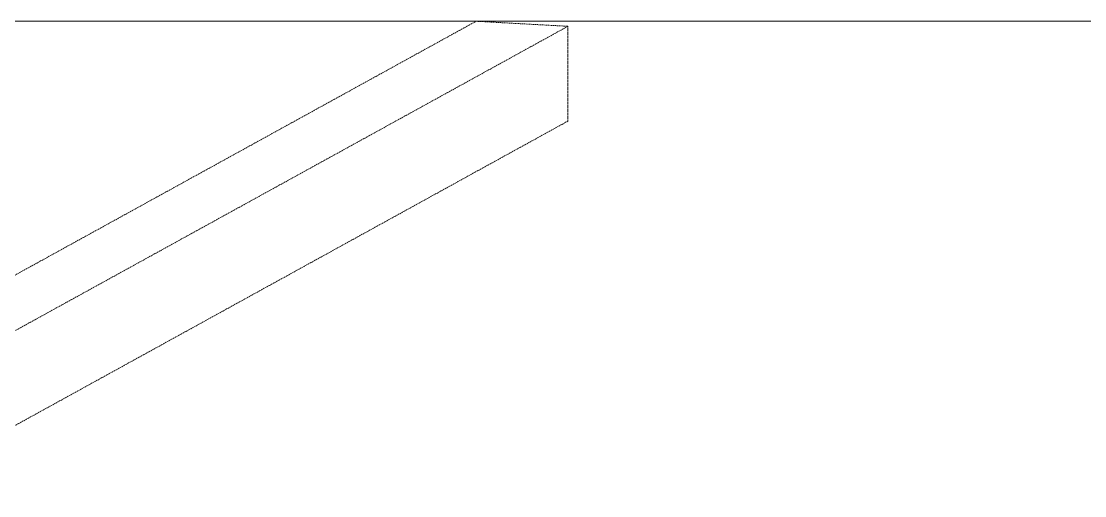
# Model space of a CAD drawing. Header units: millimetres. Extents: x -4889 to 3492, y -2421 to 1355.
# Drawn here: x 142 to 1247, y 862 to 1355 of the extents above; entities that cross this region are included whole.
import ezdxf

# ---------------------------------------------------------------- set-up
doc = ezdxf.new("R2010")
doc.units = ezdxf.units.MM
doc.linetypes.add('HIDDEN', pattern=[1.905, 1.27, -0.635])
doc.layers.add('DIKOM_ЗОНА', color=80, linetype='Continuous')
doc.layers.add('DIKOM_ОБЪЕКТ', color=7, linetype='Continuous')

msp = doc.modelspace()

# ---------------------------------------------------------------- linework, layer by layer
at = {"layer": 'DIKOM_ЗОНА', "color": 3, "lineweight": 15}
msp.add_line((-2707.76, 1355.355), (2492.24, 1355.355), dxfattribs=at)
at = {"layer": 'DIKOM_ОБЪЕКТ', "color": 7, "linetype": 'HIDDEN', "lineweight": 15}
for p, q in [((709.977, 1350.133), (-6.034, 955.796)), ((56.814, 1048.156), (614.605, 1355.355)), ((614.605, 1355.355), (709.977, 1350.133)), ((709.977, 1350.133), (709.977, 1251.652)), ((709.977, 1251.652), (3.318, 862.466))]:
    msp.add_line(p, q, dxfattribs=at)

doc.saveas('drawing.dxf')
